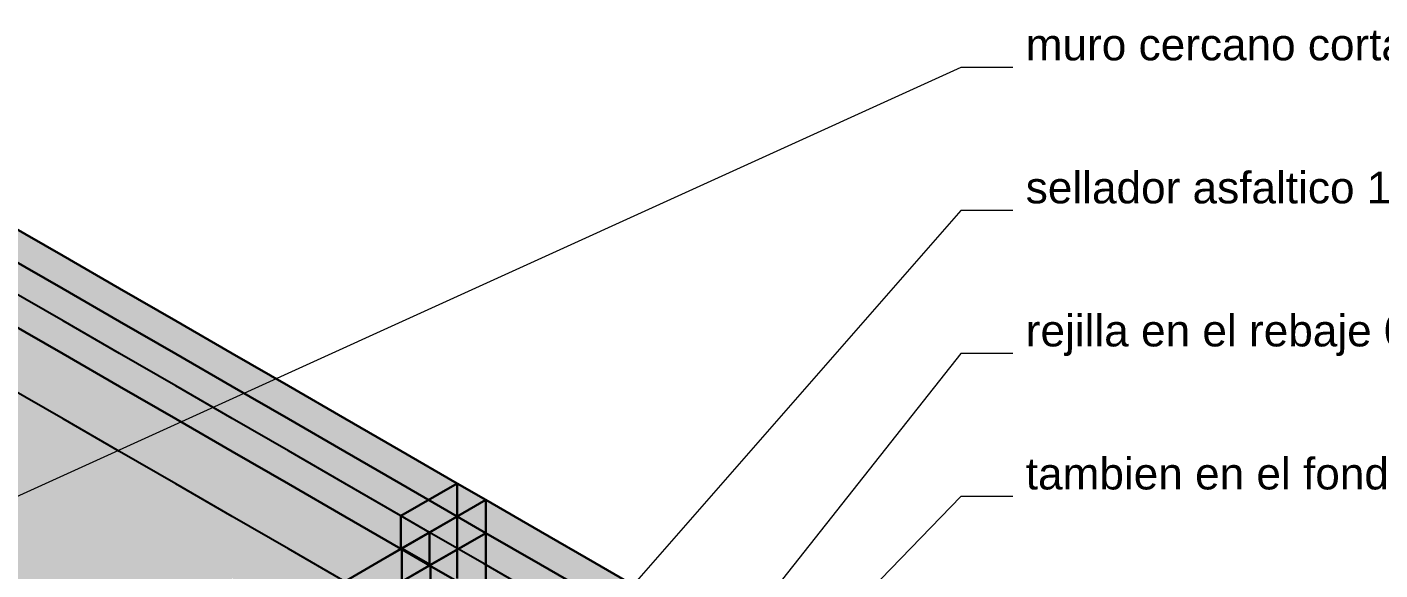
# Model space of a CAD drawing. Header units: metres. Extents: x 0 to 28.4, y 0 to 5.9.
# Drawn here: x 13.762 to 14.802, y 2.833 to 3.251 of the extents above; entities that cross this region are included whole.
import ezdxf

# ---------------------------------------------------------------- set-up
doc = ezdxf.new("R2010")
doc.units = ezdxf.units.M
doc.header["$LTSCALE"] = 0.25
doc.layers.add('ISO-ARISTAS', color=8, linetype='CONTINUOUS')
doc.layers.add('TEXTOS', color=7, linetype='CONTINUOUS')
doc.layers.add('ISO-CONCRETO-SUP', color=254, linetype='CONTINUOUS', true_color=0xe8e8e8)
doc.layers.add('LLAMADAS', color=30, linetype='CONTINUOUS', lineweight=18)
doc.styles.get("Standard").update_dxf_attribs({"font": 'arial.ttf'})

msp = doc.modelspace()

# ---------------------------------------------------------------- linework, layer by layer
at = {"layer": 'ISO-ARISTAS', "color": 250}
for p, q in [((13.7897, 3.075), (13.7464, 3.1)), ((13.7464, 3.1), (13.7897, 3.075)), ((13.7897, 3.0496), (13.7464, 3.0746)), ((13.7464, 3.0746), (13.7897, 3.0496)), ((13.7464, 3.0746), (13.7897, 3.0496)), ((13.7464, 3.0746), (13.7897, 3.0496)), ((13.833, 3.05), (13.7897, 3.075)), ((13.7897, 3.075), (13.833, 3.05)), ((13.7897, 3.025), (13.7464, 3.05)), ((13.7897, 3.025), (13.7464, 3.05)), ((13.833, 3.0246), (13.7897, 3.0496)), ((13.7897, 3.0496), (13.833, 3.0246)), ((13.7897, 3.0496), (13.833, 3.0246)), ((13.7897, 3.0496), (13.833, 3.0246)), ((13.8763, 3.025), (13.833, 3.05)), ((13.833, 3.05), (13.8763, 3.025)), ((13.7897, 2.9996), (13.7464, 3.0246)), ((13.7464, 3.0246), (13.7897, 2.9996)), ((13.833, 3), (13.7897, 3.025)), ((13.833, 3), (13.7897, 3.025)), ((13.8763, 2.9996), (13.833, 3.0246)), ((13.833, 3.0246), (13.8763, 2.9996)), ((13.833, 3.0246), (13.8763, 2.9996)), ((13.833, 3.0246), (13.8763, 2.9996)), ((13.9196, 3), (13.8763, 3.025)), ((13.8763, 3.025), (13.9196, 3)), ((13.833, 2.9746), (13.7897, 2.9996)), ((13.7897, 2.9996), (13.833, 2.9746)), ((13.8763, 2.975), (13.833, 3)), ((13.8763, 2.975), (13.833, 3)), ((13.9196, 2.9746), (13.8763, 2.9996)), ((13.8763, 2.9996), (13.9196, 2.9746)), ((13.8763, 2.9996), (13.9196, 2.9746)), ((13.8763, 2.9996), (13.9196, 2.9746)), ((13.9629, 2.975), (13.9196, 3)), ((13.9196, 3), (13.9629, 2.975)), ((13.7897, 2.9496), (13.7464, 2.9746)), ((13.7897, 2.9496), (13.7464, 2.9746)), ((13.8763, 2.9496), (13.833, 2.9746)), ((13.833, 2.9746), (13.8763, 2.9496)), ((13.9196, 2.95), (13.8763, 2.975)), ((13.9196, 2.95), (13.8763, 2.975)), ((13.9629, 2.9496), (13.9196, 2.9746)), ((13.9196, 2.9746), (13.9629, 2.9496)), ((13.9196, 2.9746), (13.9629, 2.9496)), ((13.9196, 2.9746), (13.9629, 2.9496)), ((14.0062, 2.95), (13.9629, 2.975)), ((13.9629, 2.975), (14.0062, 2.95)), ((13.833, 2.9246), (13.7897, 2.9496)), ((13.833, 2.9246), (13.7897, 2.9496)), ((13.9196, 2.9246), (13.8763, 2.9496)), ((13.8763, 2.9496), (13.9196, 2.9246)), ((13.9629, 2.925), (13.9196, 2.95)), ((13.9629, 2.925), (13.9196, 2.95)), ((14.0062, 2.9246), (13.9629, 2.9496)), ((13.9629, 2.9496), (14.0062, 2.9246)), ((13.9629, 2.9496), (14.0062, 2.9246)), ((13.9629, 2.9496), (14.0062, 2.9246)), ((14.0495, 2.925), (14.0062, 2.95)), ((14.0062, 2.95), (14.0495, 2.925)), ((13.8763, 2.8996), (13.833, 2.9246)), ((13.8763, 2.8996), (13.833, 2.9246)), ((13.9629, 2.8996), (13.9196, 2.9246)), ((13.9196, 2.9246), (13.9629, 2.8996)), ((14.0062, 2.9), (13.9629, 2.925)), ((14.0062, 2.9), (13.9629, 2.925)), ((14.0495, 2.8996), (14.0062, 2.9246)), ((14.0062, 2.9246), (14.0495, 2.8996)), ((14.0062, 2.9246), (14.0495, 2.8996)), ((14.0062, 2.9246), (14.0495, 2.8996)), ((14.0928, 2.9), (14.0495, 2.925)), ((14.0495, 2.925), (14.0928, 2.9)), ((13.9196, 2.8746), (13.8763, 2.8996)), ((13.9196, 2.8746), (13.8763, 2.8996)), ((14.0062, 2.8746), (13.9629, 2.8996)), ((13.9629, 2.8996), (14.0062, 2.8746)), ((14.0495, 2.875), (14.0062, 2.9)), ((14.0495, 2.875), (14.0062, 2.9)), ((14.0928, 2.9), (14.0495, 2.875)), ((14.0495, 2.875), (14.0928, 2.9)), ((14.0495, 2.875), (14.0928, 2.9)), ((14.0495, 2.875), (14.0928, 2.9)), ((14.0928, 2.8746), (14.0495, 2.8996)), ((14.0495, 2.8996), (14.0928, 2.8746)), ((14.0495, 2.8996), (14.0928, 2.8746)), ((14.0495, 2.8996), (14.0928, 2.8746)), ((14.0928, 2.8746), (14.0928, 2.9)), ((14.1148, 2.8873), (14.0928, 2.9)), ((14.0928, 2.9), (14.0928, 2.8746)), ((14.0928, 2.9), (14.0928, 2.8746)), ((14.0928, 2.9), (14.0928, 2.8746)), ((14.0928, 2.9), (14.1148, 2.8873)), ((14.0715, 2.8623), (14.1148, 2.8873)), ((14.0715, 2.8623), (14.1148, 2.8873)), ((14.1148, 2.8873), (14.0715, 2.8623)), ((14.0715, 2.8623), (14.1148, 2.8873)), ((14.1148, 2.8619), (14.1148, 2.8873)), ((14.1567, 2.8631), (14.1148, 2.8873)), ((14.1148, 2.8873), (14.1148, 2.8619)), ((14.1148, 2.8873), (14.1148, 2.8619)), ((14.1148, 2.8873), (14.1148, 2.8619)), ((14.1148, 2.8873), (14.1567, 2.8631)), ((13.9629, 2.8496), (13.9196, 2.8746)), ((13.9629, 2.8496), (13.9196, 2.8746)), ((14.0495, 2.8496), (14.0062, 2.8746)), ((14.0062, 2.8746), (14.0495, 2.8496)), ((14.0495, 2.8496), (14.0495, 2.875)), ((14.0495, 2.8496), (14.0495, 2.875)), ((14.0495, 2.8496), (14.0495, 2.875)), ((14.0715, 2.8623), (14.0495, 2.875)), ((14.0715, 2.8623), (14.0495, 2.875)), ((14.0495, 2.875), (14.0495, 2.8496)), ((14.0928, 2.8746), (14.0495, 2.8496)), ((14.0928, 2.8746), (14.0495, 2.8496)), ((14.0495, 2.8496), (14.0928, 2.8746)), ((14.0928, 2.8746), (14.0495, 2.8496)), ((14.0495, 2.8496), (14.0928, 2.8746)), ((14.0928, 2.8746), (14.0495, 2.8496)), ((14.0502, 2.85), (14.0928, 2.8746)), ((14.0502, 2.85), (14.0928, 2.8746)), ((14.0928, 2.8271), (14.0928, 2.8746)), ((14.1148, 2.8619), (14.0928, 2.8746)), ((14.0928, 2.8746), (14.0928, 2.8268)), ((14.0928, 2.8746), (14.0928, 2.8268)), ((14.0928, 2.8746), (14.0928, 2.8271)), ((14.0928, 2.8746), (14.1148, 2.8619)), ((14.0928, 2.8746), (14.1148, 2.8619)), ((14.0928, 2.8746), (14.1148, 2.8619)), ((14.0715, 2.8369), (14.0715, 2.8623)), ((14.0715, 2.8369), (14.0715, 2.8623)), ((14.0715, 2.8369), (14.0715, 2.8623)), ((14.1134, 2.8381), (14.0715, 2.8623)), ((14.1134, 2.8381), (14.0715, 2.8623)), ((14.0715, 2.8623), (14.0715, 2.8369)), ((14.0715, 2.8369), (14.1148, 2.8619)), ((14.1148, 2.8619), (14.0715, 2.8369)), ((14.1148, 2.8619), (14.0715, 2.8369)), ((14.1148, 2.8619), (14.0715, 2.8369)), ((14.0715, 2.8369), (14.1148, 2.8619)), ((14.0715, 2.8369), (14.1148, 2.8619)), ((14.0722, 2.8373), (14.1148, 2.8619)), ((14.1148, 2.8619), (14.0722, 2.8373)), ((14.1148, 2.8141), (14.1148, 2.8619)), ((14.1567, 2.8377), (14.1148, 2.8619)), ((14.1148, 2.8619), (14.1148, 2.8144)), ((14.1148, 2.8619), (14.1148, 2.8141)), ((14.1148, 2.8619), (14.1148, 2.8144)), ((14.1148, 2.8619), (14.1567, 2.8377)), ((14.1148, 2.8619), (14.1567, 2.8377)), ((14.1148, 2.8619), (14.1567, 2.8377)), ((14.1987, 2.8389), (14.1567, 2.8631)), ((14.1567, 2.8631), (14.1987, 2.8389)), ((14.0062, 2.8246), (13.9629, 2.8496)), ((14.0062, 2.8246), (13.9629, 2.8496)), ((14.0495, 2.8496), (14.0062, 2.8246)), ((14.0062, 2.8246), (14.0495, 2.8496)), ((14.0282, 2.8373), (14.0502, 2.85)), ((14.0282, 2.8373), (14.0502, 2.85)), ((14.0715, 2.8369), (14.0495, 2.8496)), ((14.0495, 2.8496), (14.0715, 2.8369)), ((14.0502, 2.8022), (14.0502, 2.85)), ((14.0722, 2.8373), (14.0502, 2.85)), ((14.0722, 2.8373), (14.0502, 2.85)), ((14.0502, 2.85), (14.0502, 2.8022)), ((14.0722, 2.8373), (14.0502, 2.85)), ((14.0502, 2.85), (14.0502, 2.8025)), ((14.0502, 2.85), (14.0502, 2.8025)), ((14.0502, 2.85), (14.0722, 2.8373)), ((14.0062, 2.8246), (14.0282, 2.8373)), ((14.0062, 2.8246), (14.0282, 2.8373)), ((14.0282, 2.8119), (14.0715, 2.8369)), ((14.0282, 2.8119), (14.0715, 2.8369)), ((14.0502, 2.8246), (14.0722, 2.8373)), ((14.0722, 2.8373), (14.0502, 2.8246)), ((14.1134, 2.8127), (14.0715, 2.8369)), ((14.0715, 2.8369), (14.1134, 2.8127)), ((14.0722, 2.7895), (14.0722, 2.8373)), ((14.0722, 2.7895), (14.0722, 2.8373)), ((14.0722, 2.7898), (14.0722, 2.8373)), ((14.0722, 2.8373), (14.0722, 2.7898)), ((14.1554, 2.8139), (14.1134, 2.8381)), ((14.1554, 2.8139), (14.1134, 2.8381)), ((14.1987, 2.8135), (14.1567, 2.8377)), ((14.1567, 2.8377), (14.1987, 2.8135)), ((14.1567, 2.8377), (14.1987, 2.8135)), ((14.1567, 2.8377), (14.1987, 2.8135)), ((14.2406, 2.8147), (14.1987, 2.8389)), ((14.1987, 2.8389), (14.2406, 2.8147))]:
    msp.add_line(p, q, dxfattribs=at)
at = {"layer": 'ISO-CONCRETO-SUP', "true_color": 0xb8b8b3}
for points in [[(13.7464, 3.1), (13.7897, 3.075), (13.7031, 3.075), (13.7464, 3.05)], [(13.7464, 3.0746), (13.7897, 3.0496), (13.7031, 3.0496), (13.7464, 3.0246)], [(13.7464, 3.0746), (13.7897, 3.0496), (13.7031, 3.0496), (13.7464, 3.0246)], [(13.7897, 3.075), (13.833, 3.05), (13.7464, 3.05), (13.7897, 3.025)], [(13.7897, 3.0496), (13.833, 3.0246), (13.7464, 3.0246), (13.7897, 2.9996)], [(13.7897, 3.0496), (13.833, 3.0246), (13.7464, 3.0246), (13.7897, 2.9996)], [(13.833, 3.05), (13.8763, 3.025), (13.7897, 3.025), (13.833, 3)], [(13.7464, 3.0246), (13.7897, 2.9996), (13.7031, 2.9996), (13.7464, 2.9746)], [(13.833, 3.0246), (13.8763, 2.9996), (13.7897, 2.9996), (13.833, 2.9746)], [(13.833, 3.0246), (13.8763, 2.9996), (13.7897, 2.9996), (13.833, 2.9746)], [(13.8763, 3.025), (13.9196, 3), (13.833, 3), (13.8763, 2.975)], [(13.7897, 2.9996), (13.833, 2.9746), (13.7464, 2.9746), (13.7897, 2.9496)], [(13.8763, 2.9996), (13.9196, 2.9746), (13.833, 2.9746), (13.8763, 2.9496)], [(13.8763, 2.9996), (13.9196, 2.9746), (13.833, 2.9746), (13.8763, 2.9496)], [(13.9196, 3), (13.9629, 2.975), (13.8763, 2.975), (13.9196, 2.95)], [(13.833, 2.9746), (13.8763, 2.9496), (13.7897, 2.9496), (13.833, 2.9246)], [(13.9196, 2.9746), (13.9629, 2.9496), (13.8763, 2.9496), (13.9196, 2.9246)], [(13.9196, 2.9746), (13.9629, 2.9496), (13.8763, 2.9496), (13.9196, 2.9246)], [(13.9629, 2.975), (14.0062, 2.95), (13.9196, 2.95), (13.9629, 2.925)], [(13.8763, 2.9496), (13.9196, 2.9246), (13.833, 2.9246), (13.8763, 2.8996)], [(13.9629, 2.9496), (14.0062, 2.9246), (13.9196, 2.9246), (13.9629, 2.8996)], [(13.9629, 2.9496), (14.0062, 2.9246), (13.9196, 2.9246), (13.9629, 2.8996)], [(14.0062, 2.95), (14.0495, 2.925), (13.9629, 2.925), (14.0062, 2.9)], [(13.9196, 2.9246), (13.9629, 2.8996), (13.8763, 2.8996), (13.9196, 2.8746)], [(14.0062, 2.9246), (14.0495, 2.8996), (13.9629, 2.8996), (14.0062, 2.8746)], [(14.0062, 2.9246), (14.0495, 2.8996), (13.9629, 2.8996), (14.0062, 2.8746)], [(14.0495, 2.925), (14.0928, 2.9), (14.0062, 2.9), (14.0495, 2.875)], [(13.9629, 2.8996), (14.0062, 2.8746), (13.9196, 2.8746), (13.9629, 2.8496)], [(14.0495, 2.8996), (14.0928, 2.8746), (14.0062, 2.8746), (14.0495, 2.8496)], [(14.0495, 2.8996), (14.0928, 2.8746), (14.0062, 2.8746), (14.0495, 2.8496)], [(14.1148, 2.8873), (14.1567, 2.8631), (14.0715, 2.8623), (14.1134, 2.8381)], [(14.0062, 2.8746), (14.0495, 2.8496), (13.9629, 2.8496), (14.0062, 2.8246)], [(14.1148, 2.8619), (14.1567, 2.8377), (14.0715, 2.8369), (14.1134, 2.8127)], [(14.1148, 2.8619), (14.1567, 2.8377), (14.0715, 2.8369), (14.1134, 2.8127)], [(14.1567, 2.8631), (14.1987, 2.8389), (14.1134, 2.8381), (14.1554, 2.8139)], [(14.0715, 2.8369), (14.1134, 2.8127), (14.0282, 2.8119), (14.0701, 2.7877)], [(14.1567, 2.8377), (14.1987, 2.8135), (14.1134, 2.8127), (14.1554, 2.7885)], [(14.1567, 2.8377), (14.1987, 2.8135), (14.1134, 2.8127), (14.1554, 2.7885)], [(14.1987, 2.8389), (14.2406, 2.8147), (14.1554, 2.8139), (14.1973, 2.7897)]]:
    msp.add_solid(points, dxfattribs=at)
at = {"layer": 'ISO-CONCRETO-SUP', "true_color": 0xa6a6a2}
for points in [[(13.7464, 3.0746), (13.7897, 3.0496), (13.7464, 3.1), (13.7897, 3.075)], [(13.7464, 3.0271), (13.7897, 3.0021), (13.7464, 3.0746), (13.7897, 3.0496)], [(13.7897, 3.0496), (13.833, 3.0246), (13.7897, 3.075), (13.833, 3.05)], [(13.7464, 3.0246), (13.7897, 2.9996), (13.7464, 3.05), (13.7897, 3.025)], [(13.7897, 3.0021), (13.833, 2.9771), (13.7897, 3.0496), (13.833, 3.0246)], [(13.833, 3.0246), (13.8763, 2.9996), (13.833, 3.05), (13.8763, 3.025)], [(13.7464, 2.9797), (13.7897, 2.9547), (13.7464, 3.0271), (13.7897, 3.0021)], [(13.7897, 2.9996), (13.833, 2.9746), (13.7897, 3.025), (13.833, 3)], [(13.833, 2.9771), (13.8763, 2.9521), (13.833, 3.0246), (13.8763, 2.9996)], [(13.8763, 2.9996), (13.9196, 2.9746), (13.8763, 3.025), (13.9196, 3)], [(13.7897, 2.9547), (13.833, 2.9297), (13.7897, 3.0021), (13.833, 2.9771)], [(13.833, 2.9746), (13.8763, 2.9496), (13.833, 3), (13.8763, 2.975)], [(13.8763, 2.9521), (13.9196, 2.9271), (13.8763, 2.9996), (13.9196, 2.9746)], [(13.9196, 2.9746), (13.9629, 2.9496), (13.9196, 3), (13.9629, 2.975)], [(13.7464, 2.9322), (13.7897, 2.9072), (13.7464, 2.9797), (13.7897, 2.9547)], [(13.833, 2.9297), (13.8763, 2.9047), (13.833, 2.9771), (13.8763, 2.9521)], [(13.7464, 2.9271), (13.7897, 2.9021), (13.7464, 2.9746), (13.7897, 2.9496)], [(13.8763, 2.9496), (13.9196, 2.9246), (13.8763, 2.975), (13.9196, 2.95)], [(13.9196, 2.9271), (13.9629, 2.9021), (13.9196, 2.9746), (13.9629, 2.9496)], [(13.9629, 2.9496), (14.0062, 2.9246), (13.9629, 2.975), (14.0062, 2.95)], [(13.7897, 2.9072), (13.833, 2.8822), (13.7897, 2.9547), (13.833, 2.9297)], [(13.7897, 2.9021), (13.833, 2.8771), (13.7897, 2.9496), (13.833, 2.9246)], [(13.8763, 2.9047), (13.9196, 2.8797), (13.8763, 2.9521), (13.9196, 2.9271)], [(13.9196, 2.9246), (13.9629, 2.8996), (13.9196, 2.95), (13.9629, 2.925)], [(13.9629, 2.9021), (14.0062, 2.8771), (13.9629, 2.9496), (14.0062, 2.9246)], [(14.0062, 2.9246), (14.0495, 2.8996), (14.0062, 2.95), (14.0495, 2.925)], [(13.7464, 2.8848), (13.7897, 2.8598), (13.7464, 2.9322), (13.7897, 2.9072)], [(13.7464, 2.8797), (13.7897, 2.8547), (13.7464, 2.9271), (13.7897, 2.9021)], [(13.833, 2.8822), (13.8763, 2.8572), (13.833, 2.9297), (13.8763, 2.9047)], [(13.833, 2.8771), (13.8763, 2.8521), (13.833, 2.9246), (13.8763, 2.8996)], [(13.9196, 2.8797), (13.9629, 2.8547), (13.9196, 2.9271), (13.9629, 2.9021)], [(13.9629, 2.8996), (14.0062, 2.8746), (13.9629, 2.925), (14.0062, 2.9)], [(14.0062, 2.8771), (14.0495, 2.8521), (14.0062, 2.9246), (14.0495, 2.8996)], [(14.0495, 2.8996), (14.0928, 2.8746), (14.0495, 2.925), (14.0928, 2.9)], [(13.7897, 2.8598), (13.833, 2.8348), (13.7897, 2.9072), (13.833, 2.8822)], [(13.8763, 2.8572), (13.9196, 2.8322), (13.8763, 2.9047), (13.9196, 2.8797)], [(13.7897, 2.8547), (13.833, 2.8297), (13.7897, 2.9021), (13.833, 2.8771)], [(13.8763, 2.8521), (13.9196, 2.8271), (13.8763, 2.8996), (13.9196, 2.8746)], [(13.9629, 2.8547), (14.0062, 2.8297), (13.9629, 2.9021), (14.0062, 2.8771)], [(14.0062, 2.8746), (14.0495, 2.8496), (14.0062, 2.9), (14.0495, 2.875)], [(14.0495, 2.8521), (14.0928, 2.8271), (14.0495, 2.8996), (14.0928, 2.8746)], [(13.7464, 2.8373), (13.7897, 2.8123), (13.7464, 2.8848), (13.7897, 2.8598)], [(13.833, 2.8348), (13.8763, 2.8098), (13.833, 2.8822), (13.8763, 2.8572)], [(14.1148, 2.8619), (14.1567, 2.8377), (14.1148, 2.8873), (14.1567, 2.8631)], [(13.7464, 2.8322), (13.7897, 2.8072), (13.7464, 2.8797), (13.7897, 2.8547)], [(13.833, 2.8297), (13.8763, 2.8047), (13.833, 2.8771), (13.8763, 2.8521)], [(13.9196, 2.8322), (13.9629, 2.8072), (13.9196, 2.8797), (13.9629, 2.8547)], [(13.9196, 2.8271), (13.9629, 2.8021), (13.9196, 2.8746), (13.9629, 2.8496)], [(14.0062, 2.8297), (14.0495, 2.8047), (14.0062, 2.8771), (14.0495, 2.8521)], [(14.0715, 2.8369), (14.1134, 2.8127), (14.0715, 2.8623), (14.1134, 2.8381)], [(14.1148, 2.8144), (14.1567, 2.7902), (14.1148, 2.8619), (14.1567, 2.8377)], [(14.1567, 2.8377), (14.1987, 2.8135), (14.1567, 2.8631), (14.1987, 2.8389)], [(13.7897, 2.8123), (13.833, 2.7873), (13.7897, 2.8598), (13.833, 2.8348)], [(13.7897, 2.8072), (13.833, 2.7822), (13.7897, 2.8547), (13.833, 2.8297)], [(13.8763, 2.8098), (13.9196, 2.7848), (13.8763, 2.8572), (13.9196, 2.8322)], [(13.8763, 2.8047), (13.9196, 2.7797), (13.8763, 2.8521), (13.9196, 2.8271)], [(13.9629, 2.8072), (14.0062, 2.7822), (13.9629, 2.8547), (14.0062, 2.8297)], [(14.0495, 2.8047), (14.0928, 2.7797), (14.0495, 2.8521), (14.0928, 2.8271)], [(13.9629, 2.8021), (14.0062, 2.7771), (13.9629, 2.8496), (14.0062, 2.8246)], [(13.7464, 2.7898), (13.7897, 2.7648), (13.7464, 2.8373), (13.7897, 2.8123)], [(13.833, 2.7873), (13.8763, 2.7623), (13.833, 2.8348), (13.8763, 2.8098)], [(14.1134, 2.8127), (14.1554, 2.7885), (14.1134, 2.8381), (14.1554, 2.8139)], [(14.1567, 2.7902), (14.1987, 2.766), (14.1567, 2.8377), (14.1987, 2.8135)], [(14.1987, 2.8135), (14.2406, 2.7893), (14.1987, 2.8389), (14.2406, 2.8147)]]:
    msp.add_solid(points, dxfattribs=at)
at = {"layer": 'ISO-CONCRETO-SUP', "true_color": 0x949491}
for points in [[(14.0928, 2.8746), (14.0495, 2.8496), (14.0928, 2.9), (14.0495, 2.875)], [(14.1148, 2.8619), (14.0715, 2.8369), (14.1148, 2.8873), (14.0715, 2.8623)], [(14.0928, 2.8271), (14.0495, 2.8021), (14.0928, 2.8746), (14.0495, 2.8496)], [(14.1148, 2.8144), (14.0715, 2.7894), (14.1148, 2.8619), (14.0715, 2.8369)], [(14.0495, 2.8021), (14.0062, 2.7771), (14.0495, 2.8496), (14.0062, 2.8246)], [(14.0715, 2.7894), (14.0282, 2.7644), (14.0715, 2.8369), (14.0282, 2.8119)]]:
    msp.add_solid(points, dxfattribs=at)
at = {"layer": 'ISO-CONCRETO-SUP', "true_color": 0xb2b2ac}
for points in [[(14.0928, 2.8746), (14.0495, 2.8496), (14.0928, 2.9), (14.0495, 2.875)], [(14.1148, 2.8619), (14.0715, 2.8369), (14.1148, 2.8873), (14.0715, 2.8623)], [(14.0928, 2.8268), (14.0502, 2.8022), (14.0928, 2.8746), (14.0502, 2.85)], [(14.1148, 2.8141), (14.0722, 2.7895), (14.1148, 2.8619), (14.0722, 2.8373)]]:
    msp.add_solid(points, dxfattribs=at)
at = {"layer": 'ISO-CONCRETO-SUP', "true_color": 0xddddd5}
for points in [[(14.0928, 2.9), (14.1148, 2.8873), (14.0495, 2.875), (14.0715, 2.8623)], [(14.0928, 2.8746), (14.1148, 2.8619), (14.0495, 2.8496), (14.0715, 2.8369)], [(14.0928, 2.8746), (14.1148, 2.8619), (14.0502, 2.85), (14.0722, 2.8373)]]:
    msp.add_solid(points, dxfattribs=at)
at = {"layer": 'ISO-CONCRETO-SUP', "true_color": 0xc7c7c0}
for points in [[(14.0928, 2.8746), (14.1148, 2.8619), (14.0928, 2.9), (14.1148, 2.8873)], [(14.0495, 2.8496), (14.0715, 2.8369), (14.0495, 2.875), (14.0715, 2.8623)], [(14.0928, 2.8268), (14.1148, 2.8141), (14.0928, 2.8746), (14.1148, 2.8619)], [(14.0502, 2.8022), (14.0722, 2.7895), (14.0502, 2.85), (14.0722, 2.8373)]]:
    msp.add_solid(points, dxfattribs=at)
at = {"layer": 'ISO-CONCRETO-SUP', "true_color": 0x1d1d1d}
for points in [[(14.0502, 2.8025), (14.0282, 2.7898), (14.0502, 2.85), (14.0282, 2.8373)], [(14.0282, 2.7898), (14.0062, 2.7771), (14.0282, 2.8373), (14.0062, 2.8246)], [(14.0722, 2.7898), (14.0502, 2.7771), (14.0722, 2.8373), (14.0502, 2.8246)]]:
    msp.add_solid(points, dxfattribs=at)
at = {"layer": 'ISO-CONCRETO-SUP', "true_color": 0x232323}
for points in [[(14.0502, 2.85), (14.0722, 2.8373), (14.0282, 2.8373), (14.0502, 2.8246)], [(14.0282, 2.8373), (14.0502, 2.8246), (14.0062, 2.8246), (14.0282, 2.8119)]]:
    msp.add_solid(points, dxfattribs=at)
at = {"layer": 'ISO-CONCRETO-SUP', "true_color": 0x202020}
msp.add_solid([(14.0502, 2.8025), (14.0722, 2.7898), (14.0502, 2.85), (14.0722, 2.8373)], dxfattribs=at)
at = {"layer": 'LLAMADAS'}
for p, q in [((14.48, 3.22), (13.2268, 2.65)), ((14.52, 3.22), (14.48, 3.22)), ((14.48, 3.11), (14.0392, 2.6063)), ((14.52, 3.11), (14.48, 3.11)), ((14.48, 3), (14.0062, 2.4)), ((14.52, 3), (14.48, 3)), ((14.48, 2.89), (13.844, 2.2337)), ((14.52, 2.89), (14.48, 2.89))]:
    msp.add_line(p, q, dxfattribs=at)

# ---------------------------------------------------------------- texts
at = {"layer": 'TEXTOS'}
for s, p in [('muro cercano cortado para ver el interior', (14.53, 3.2254)), ('sellador asfaltico 1" x 2" (RC-250 + arena) en la cara interior', (14.53, 3.1154)), ('rejilla en el rebaje 0.05 x 1" (lamina DJ-03)', (14.53, 3.0054)), ('tambien en el fondo: junta sellada muro - fondo - muro', (14.53, 2.8954))]:
    msp.add_text(s, height=0.0243, dxfattribs=at).set_placement(p)

doc.saveas('drawing.dxf')
